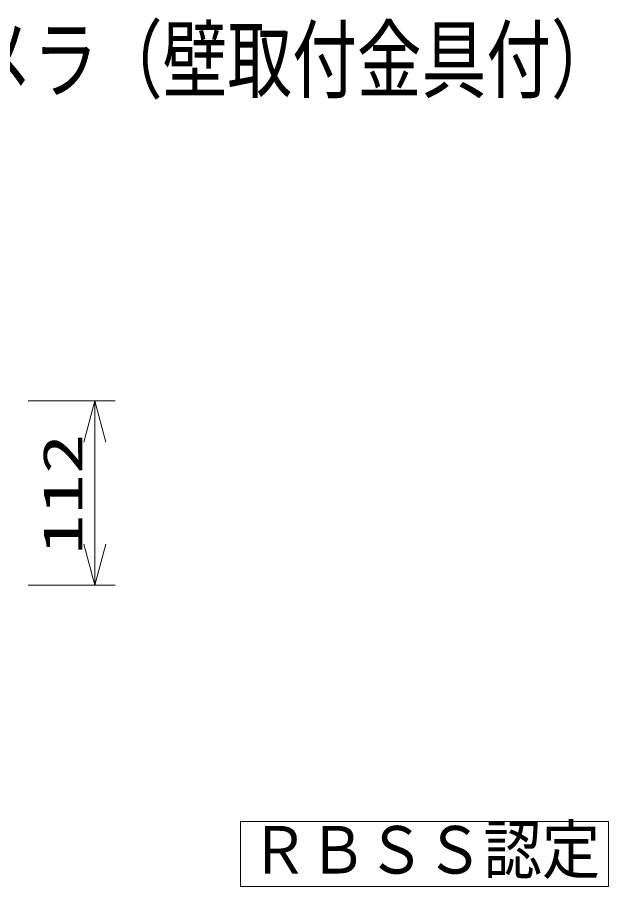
# Model space of a CAD drawing. Units: millimetres on the paper. Extents: x -62 to 65, y -59 to 59.
# Drawn here: x 26.5 to 62.5, y 6.4 to 59.3 of the extents above; entities that cross this region are included whole.
import ezdxf
from ezdxf.enums import TextEntityAlignment as Align

# ---------------------------------------------------------------- set-up
doc = ezdxf.new("R2010")
doc.units = ezdxf.units.MM
for name, color, linetype, lineweight in [('0-0_MOJI1', 7, 'Continuous', 9), ('0-3_SUNPO', 7, 'Continuous', 9), ('0-4_0', 7, 'Continuous', 9)]:
    doc.layers.add(name, color=color, linetype=linetype, lineweight=lineweight)
doc.styles.add('ＭＳ ゴシック', font='')
doc.styles.get('ＭＳ ゴシック').set_extended_font_data('MS Gothic')

# ---------------------------------------------------------------- blocks, each defined once
blk = doc.blocks.new('_Open30')
at = {"layer": '0-4_0'}
blk.add_line((0, 0), (-1, 0), dxfattribs=at)
blk.add_lwpolyline([(-1, 0.2679), (0, 0), (-1, -0.2679)], dxfattribs=at)

msp = doc.modelspace()

# ---------------------------------------------------------------- linework, layer by layer
at = {"layer": '0-0_MOJI1'}
msp.add_lwpolyline([(40.121, 10.403), (62.5, 10.403), (62.5, 6.436), (40.121, 6.436)], close=True, dxfattribs=at)
at = {"layer": '0-3_SUNPO'}
for p, q in [((27.198, 35.958), (32.5, 35.958)), ((31.25, 33.458), (31.25, 27.259)), ((27.198, 24.759), (32.5, 24.759))]:
    msp.add_line(p, q, dxfattribs=at)

# ---------------------------------------------------------------- block references
at = {"layer": '0-3_SUNPO', "xscale": 2.5, "yscale": 2.5}
for p, rotation in [((31.25, 35.958), 90), ((31.25, 24.759), 270)]:
    msp.add_blockref('_Open30', p, dxfattribs=dict(at, rotation=rotation))

# ---------------------------------------------------------------- texts
at = {"layer": '0-0_MOJI1', "style": 'ＭＳ ゴシック'}
for s, height, width, p in [('屋外９ＭＰバンダル全方位ＡＩカメラ（壁取付金具付）', 3.849, 0.75, (-35.5, 53.624)), ('ＲＢＳＳ認定', 2.889, 0.9, (40.71, 6.364))]:
    msp.add_text(s, height=height, dxfattribs=dict(at, width=width)).set_placement(p, align=Align.BOTTOM_LEFT)
at = {"layer": '0-3_SUNPO', "style": 'ＭＳ ゴシック', "width": 1.5}
msp.add_text('112', height=2.405, rotation=90, dxfattribs=at).set_placement((31.212, 26.607), align=Align.BOTTOM_LEFT)

doc.saveas('drawing.dxf')
